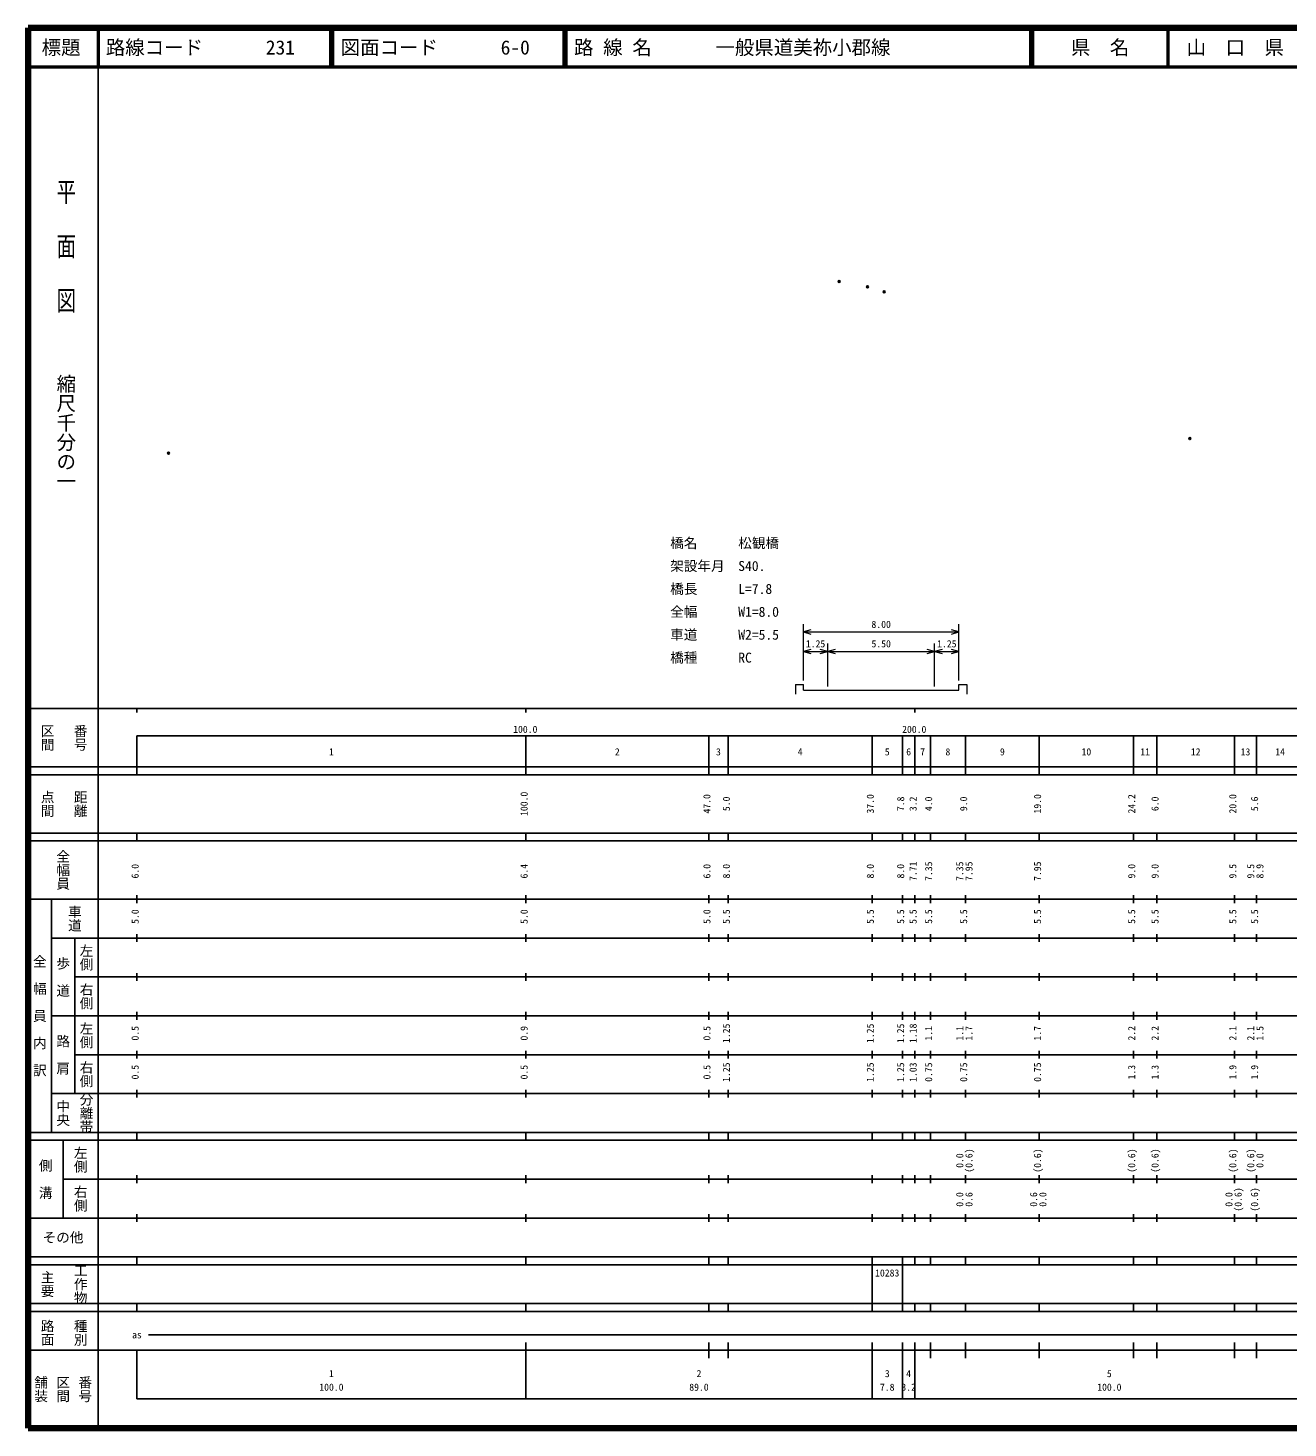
# Model space of a CAD drawing. Units: millimetres on the paper, with parts at other scales. Extents: x 40 to 680, y 20 to 380.
# Drawn here: x 40 to 363.9, y 20 to 380 of the extents above; entities that cross this region are included whole.
import ezdxf
from ezdxf.enums import TextEntityAlignment as Align

# ---------------------------------------------------------------- set-up
doc = ezdxf.new("R2010")
doc.units = ezdxf.units.MM
doc.header["$PDMODE"] = 32
doc.header["$PDSIZE"] = 0.5
doc.layers.add('S-OTRS', color=6, linetype='Continuous')
doc.layers.add('S-TTL-TXT', color=7, linetype='Continuous')
for name, color, linetype, lineweight in [('S-STR-HTXT', 7, 'Continuous', 13), ('S-TTL', 2, 'Continuous', 140), ('S-TTL-BAND', 7, 'Continuous', 25), ('S-TTL-LINE', 7, 'Continuous', 50)]:
    doc.layers.add(name, color=color, linetype=linetype, lineweight=lineweight)
doc.styles.add('@ＭＳ ゴシック', font='')
doc.styles.add('ＭＳ ゴシック', font='')
doc.styles.get('@ＭＳ ゴシック').set_extended_font_data('@MS Gothic')
doc.styles.get('ＭＳ ゴシック').set_extended_font_data('MS Gothic')

msp = doc.modelspace()

# ---------------------------------------------------------------- linework, layer by layer
at = {"layer": 'S-OTRS'}
for p in [(248.576, 314.809), (255.827, 313.462), (260.145, 312.158), (338.709, 274.411), (76.151, 270.688)]:
    msp.add_point(p, dxfattribs=at)
at = {"layer": 'S-STR-HTXT'}
for p, q in [((239.343, 212.188), (239.343, 226.688)), ((241.275, 225.206), (239.343, 224.688)), ((239.343, 224.688), (279.343, 224.688)), ((239.343, 224.688), (241.275, 224.171)), ((279.343, 224.688), (277.411, 225.206)), ((277.411, 224.171), (279.343, 224.688)), ((279.343, 212.188), (279.343, 226.688)), ((241.275, 220.206), (239.343, 219.688)), ((239.343, 219.688), (245.593, 219.688)), ((239.343, 219.688), (241.275, 219.171)), ((245.593, 219.688), (243.661, 220.206)), ((243.661, 219.171), (245.593, 219.688)), ((245.593, 210.688), (245.593, 221.688)), ((247.525, 220.206), (245.593, 219.688)), ((245.593, 219.688), (273.093, 219.688)), ((245.593, 219.688), (247.525, 219.171)), ((273.093, 219.688), (271.161, 220.206)), ((271.161, 219.171), (273.093, 219.688)), ((273.093, 210.688), (273.093, 221.688)), ((275.025, 220.206), (273.093, 219.688)), ((273.093, 219.688), (279.343, 219.688)), ((273.093, 219.688), (275.025, 219.171)), ((279.343, 219.688), (277.411, 220.206)), ((277.411, 219.171), (279.343, 219.688)), ((237.343, 211.188), (239.343, 211.188)), ((237.343, 211.188), (237.343, 208.688)), ((239.343, 209.688), (239.343, 211.188)), ((239.343, 209.688), (245.593, 209.688)), ((245.593, 209.688), (273.093, 209.688)), ((273.093, 209.688), (279.343, 209.688)), ((279.343, 209.688), (279.343, 211.188)), ((279.343, 211.188), (281.343, 211.188)), ((281.343, 211.188), (281.343, 208.688))]:
    msp.add_line(p, q, dxfattribs=at)
at = {"layer": 'S-TTL'}
for p, q in [((40, 380), (40, 20)), ((680, 380), (40, 380)), ((40, 20), (680, 20))]:
    msp.add_line(p, q, dxfattribs=at)
at = {"layer": 'S-TTL-BAND'}
for p, q in [((58, 370), (58, 20)), ((40, 205), (579, 205)), ((68, 205), (68, 204)), ((168, 205), (168, 204)), ((268, 205), (268, 204)), ((68, 198), (579, 198)), ((68, 198), (68, 188)), ((168, 188), (168, 198)), ((215, 188), (215, 198)), ((220, 188), (220, 198)), ((257, 188), (257, 198)), ((264.8, 188), (264.8, 198)), ((268, 188), (268, 198)), ((272, 188), (272, 198)), ((281, 188), (281, 198)), ((300, 188), (300, 198)), ((324.2, 188), (324.2, 198)), ((330.2, 188), (330.2, 198)), ((350.2, 188), (350.2, 198)), ((355.8, 188), (355.8, 198)), ((40, 190), (579, 190)), ((40, 188), (579, 188)), ((40, 173), (579, 173)), ((68, 171), (68, 173)), ((168, 171), (168, 173)), ((215, 171), (215, 173)), ((220, 171), (220, 173)), ((257, 171), (257, 173)), ((264.8, 171), (264.8, 173)), ((268, 171), (268, 173)), ((272, 171), (272, 173)), ((281, 171), (281, 173)), ((300, 171), (300, 173)), ((324.2, 171), (324.2, 173)), ((330.2, 171), (330.2, 173)), ((350.2, 171), (350.2, 173)), ((355.8, 171), (355.8, 173)), ((40, 171), (579, 171)), ((40, 156), (579, 156)), ((46, 96), (46, 156)), ((68, 155), (68, 157)), ((168, 155), (168, 157)), ((215, 155), (215, 157)), ((220, 155), (220, 157)), ((257, 155), (257, 157)), ((264.8, 155), (264.8, 157)), ((268, 155), (268, 157)), ((272, 155), (272, 157)), ((281, 155), (281, 157)), ((300, 155), (300, 157)), ((324.2, 155), (324.2, 157)), ((330.2, 155), (330.2, 157)), ((350.2, 155), (350.2, 157)), ((355.8, 155), (355.8, 157)), ((46, 146), (579, 146)), ((52, 146), (52, 106)), ((68, 145), (68, 147)), ((168, 145), (168, 147)), ((215, 145), (215, 147)), ((220, 145), (220, 147)), ((257, 145), (257, 147)), ((264.8, 145), (264.8, 147)), ((268, 145), (268, 147)), ((272, 145), (272, 147)), ((281, 145), (281, 147)), ((300, 145), (300, 147)), ((324.2, 145), (324.2, 147)), ((330.2, 145), (330.2, 147)), ((350.2, 145), (350.2, 147)), ((355.8, 145), (355.8, 147)), ((68, 135), (68, 137)), ((168, 135), (168, 137)), ((215, 135), (215, 137)), ((220, 135), (220, 137)), ((257, 135), (257, 137)), ((264.8, 135), (264.8, 137)), ((268, 135), (268, 137)), ((272, 135), (272, 137)), ((281, 135), (281, 137)), ((300, 135), (300, 137)), ((324.2, 135), (324.2, 137)), ((330.2, 135), (330.2, 137)), ((350.2, 135), (350.2, 137)), ((355.8, 135), (355.8, 137)), ((52, 136), (579, 136)), ((46, 126), (579, 126)), ((68, 125), (68, 127)), ((168, 125), (168, 127)), ((215, 125), (215, 127)), ((220, 125), (220, 127)), ((257, 125), (257, 127)), ((264.8, 125), (264.8, 127)), ((268, 125), (268, 127)), ((272, 125), (272, 127)), ((281, 125), (281, 127)), ((300, 125), (300, 127)), ((324.2, 125), (324.2, 127)), ((330.2, 125), (330.2, 127)), ((350.2, 125), (350.2, 127)), ((355.8, 125), (355.8, 127)), ((52, 116), (579, 116)), ((68, 115), (68, 117)), ((168, 115), (168, 117)), ((215, 115), (215, 117)), ((220, 115), (220, 117)), ((257, 115), (257, 117)), ((264.8, 115), (264.8, 117)), ((268, 115), (268, 117)), ((272, 115), (272, 117)), ((281, 115), (281, 117)), ((300, 115), (300, 117)), ((324.2, 115), (324.2, 117)), ((330.2, 115), (330.2, 117)), ((350.2, 115), (350.2, 117)), ((355.8, 115), (355.8, 117)), ((46, 106), (579, 106)), ((68, 105), (68, 107)), ((168, 105), (168, 107)), ((215, 105), (215, 107)), ((220, 105), (220, 107)), ((257, 105), (257, 107)), ((264.8, 105), (264.8, 107)), ((268, 105), (268, 107)), ((272, 105), (272, 107)), ((281, 105), (281, 107)), ((300, 105), (300, 107)), ((324.2, 105), (324.2, 107)), ((330.2, 105), (330.2, 107)), ((350.2, 105), (350.2, 107)), ((355.8, 105), (355.8, 107)), ((40, 96), (579, 96)), ((40, 94), (579, 94)), ((49, 94), (49, 74)), ((68, 94), (68, 96)), ((168, 94), (168, 96)), ((215, 94), (215, 96)), ((220, 94), (220, 96)), ((257, 94), (257, 96)), ((264.8, 94), (264.8, 96)), ((268, 94), (268, 96)), ((272, 94), (272, 96)), ((281, 94), (281, 96)), ((300, 94), (300, 96)), ((324.2, 94), (324.2, 96)), ((330.2, 94), (330.2, 96)), ((350.2, 94), (350.2, 96)), ((355.8, 94), (355.8, 96)), ((49, 84), (579, 84)), ((68, 83), (68, 85)), ((168, 83), (168, 85)), ((215, 83), (215, 85)), ((220, 83), (220, 85)), ((257, 83), (257, 85)), ((264.8, 83), (264.8, 85)), ((268, 83), (268, 85)), ((272, 83), (272, 85)), ((281, 83), (281, 85)), ((300, 83), (300, 85)), ((324.2, 83), (324.2, 85)), ((330.2, 83), (330.2, 85)), ((350.2, 83), (350.2, 85)), ((355.8, 83), (355.8, 85)), ((40, 74), (579, 74)), ((68, 73), (68, 75)), ((168, 73), (168, 75)), ((215, 73), (215, 75)), ((220, 73), (220, 75)), ((257, 73), (257, 75)), ((264.8, 73), (264.8, 75)), ((268, 73), (268, 75)), ((272, 73), (272, 75)), ((281, 73), (281, 75)), ((300, 73), (300, 75)), ((324.2, 73), (324.2, 75)), ((330.2, 73), (330.2, 75)), ((350.2, 73), (350.2, 75)), ((355.8, 73), (355.8, 75)), ((40, 64), (579, 64)), ((40, 62), (579, 62)), ((68, 62), (68, 64)), ((168, 62), (168, 64)), ((215, 62), (215, 64)), ((220, 62), (220, 64)), ((257, 62), (257, 64)), ((257, 52), (257, 62)), ((264.8, 62), (264.8, 64)), ((264.8, 52), (264.8, 62)), ((268, 62), (268, 64)), ((272, 62), (272, 64)), ((281, 62), (281, 64)), ((300, 62), (300, 64)), ((324.2, 62), (324.2, 64)), ((330.2, 62), (330.2, 64)), ((350.2, 62), (350.2, 64)), ((355.8, 62), (355.8, 64)), ((40, 52), (579, 52)), ((68, 50), (68, 52)), ((168, 50), (168, 52)), ((215, 50), (215, 52)), ((220, 50), (220, 52)), ((257, 50), (257, 52)), ((264.8, 50), (264.8, 52)), ((268, 50), (268, 52)), ((272, 50), (272, 52)), ((281, 50), (281, 52)), ((300, 50), (300, 52)), ((324.2, 50), (324.2, 52)), ((330.2, 50), (330.2, 52)), ((350.2, 50), (350.2, 52)), ((355.8, 50), (355.8, 52)), ((40, 50), (579, 50)), ((71, 44), (563, 44)), ((40, 40), (579, 40)), ((68, 40), (68, 27.5)), ((168, 27.5), (168, 42)), ((215, 38), (215, 42)), ((220, 38), (220, 42)), ((257, 27.5), (257, 42)), ((264.8, 27.5), (264.8, 42)), ((268, 27.5), (268, 42)), ((272, 38), (272, 42)), ((281, 38), (281, 42)), ((300, 38), (300, 42)), ((324.2, 38), (324.2, 42)), ((330.2, 38), (330.2, 42)), ((350.2, 38), (350.2, 42)), ((355.8, 38), (355.8, 42)), ((68, 27.5), (579, 27.5))]:
    msp.add_line(p, q, dxfattribs=at)
at = {"layer": 'S-TTL-LINE'}
for p, q in [((58, 380), (58, 370)), ((117.75, 380), (117.75, 370)), ((118.25, 380), (118.25, 370)), ((177.75, 380), (177.75, 370)), ((178.25, 380), (178.25, 370)), ((297.75, 380), (297.75, 370)), ((298.25, 380), (298.25, 370)), ((333, 380), (333, 370)), ((40, 370), (680, 370))]:
    msp.add_line(p, q, dxfattribs=at)

# ---------------------------------------------------------------- texts
at = {"layer": 'S-STR-HTXT', "style": 'ＭＳ ゴシック'}
for s, p in [('橋名\u3000\u3000\u3000松観橋', (205.095, 245.502)), ('架設年月\u3000S40.', (205.095, 239.611)), ('橋長\u3000\u3000\u3000L=7.8', (205.095, 233.72)), ('全幅\u3000\u3000\u3000W1=8.0', (205.095, 227.829)), ('車道\u3000\u3000\u3000W2=5.5', (205.095, 221.938)), ('橋種\u3000\u3000\u3000RC', (205.095, 216.047))]:
    msp.add_text(s, height=2.566, dxfattribs=at).set_placement(p, align=Align.BOTTOM_LEFT)
for s, p in [('8.00', (259.343, 225.188)), ('1.25', (242.468, 220.188)), ('5.50', (259.343, 220.188)), ('1.25', (276.218, 220.188))]:
    msp.add_text(s, height=1.833, dxfattribs=at).set_placement(p, align=Align.BOTTOM_CENTER)
at = {"layer": 'S-TTL-BAND', "style": '@ＭＳ ゴシック', "width": 1.4}
msp.add_text('平  面  図', height=3.666, rotation=270, dxfattribs=at).set_placement((49.777, 306.475), align=Align.MIDDLE_RIGHT)
at = {"layer": 'S-TTL-BAND', "style": '@ＭＳ ゴシック'}
msp.add_text('縮尺千分の一', height=3.666, rotation=270, dxfattribs=at).set_placement((49.777, 261.03), align=Align.MIDDLE_RIGHT)
for s, p in [('区間', (45, 197.5)), ('番号', (53.5, 197.5)), ('点間', (45, 180.5)), ('距離', (53.5, 180.5)), ('全幅員', (49, 163.5)), ('車道', (52, 151)), ('左側', (55, 141)), ('全\u3000幅\u3000員\u3000内\u3000訳', (43, 126)), ('歩\u3000道', (49, 136)), ('右側', (55, 131)), ('左側', (55, 121)), ('路\u3000肩', (49, 116)), ('右側', (55, 111)), ('分離帯', (55, 101)), ('中央', (49, 101)), ('左側', (53.5, 89)), ('側\u3000溝', (44.5, 84)), ('右側', (53.5, 79)), ('工作物', (53.5, 57)), ('主要', (45, 57)), ('路面', (45, 44.5)), ('種別', (53.5, 44.5)), ('舗装', (43.333, 30)), ('区間', (49, 30)), ('番号', (54.667, 30))]:
    msp.add_text(s, height=2.566, rotation=270, dxfattribs=at).set_placement(p, align=Align.MIDDLE_CENTER)
at = {"layer": 'S-TTL-BAND', "style": 'ＭＳ ゴシック'}
for s, p in [('100.0', (167.844, 198.195)), ('200.0', (267.844, 198.195)), ('1', (118, 192.405)), ('2', (191.5, 192.405)), ('3', (217.5, 192.405)), ('4', (238.5, 192.405)), ('5', (260.9, 192.405)), ('6', (266.4, 192.405)), ('7', (270, 192.405)), ('8', (276.5, 192.405)), ('9', (290.5, 192.405)), ('10', (312.1, 192.405)), ('11', (327.2, 192.405)), ('12', (340.2, 192.405)), ('13', (353, 192.405)), ('14', (361.9, 192.405)), ('as', (68, 42.5)), ('1', (118, 32.523)), ('2', (212.5, 32.523)), ('3', (260.9, 32.523)), ('4', (266.4, 32.523)), ('5', (318, 32.523)), ('100.0', (118, 29.033)), ('89.0', (212.5, 29.033)), ('7.8', (260.9, 29.033)), ('3.2', (266.4, 29.033)), ('100.0', (318, 29.033))]:
    msp.add_text(s, height=1.833, dxfattribs=at).set_placement(p, align=Align.BOTTOM_CENTER)
for s, p in [('100.0', (169, 180.5)), ('47.0', (216, 180.5)), ('5.0', (221, 180.5)), ('37.0', (258, 180.5)), ('7.8', (265.8, 180.5)), ('3.2', (269, 180.5)), ('4.0', (273, 180.5)), ('9.0', (282, 180.5)), ('19.0', (301, 180.5)), ('24.2', (325.2, 180.5)), ('6.0', (331.2, 180.5)), ('20.0', (351.2, 180.5)), ('5.6', (356.8, 180.5)), ('6.0', (69, 163.174)), ('6.4', (169, 163.174)), ('6.0', (216, 163.174)), ('8.0', (221, 163.174)), ('8.0', (258, 163.174)), ('8.0', (265.8, 163.174)), ('7.71', (269, 163.174)), ('7.35', (273, 163.174)), ('7.35', (281, 163.174)), ('7.95', (283.37, 163.174)), ('7.95', (301, 163.174)), ('9.0', (325.2, 163.174)), ('9.0', (331.2, 163.174)), ('9.5', (351.2, 163.174)), ('9.5', (355.8, 163.174)), ('8.9', (358.17, 163.174)), ('5.0', (69, 151.5)), ('5.0', (169, 151.5)), ('5.0', (216, 151.5)), ('5.5', (221, 151.5)), ('5.5', (258, 151.5)), ('5.5', (265.8, 151.5)), ('5.5', (269, 151.5)), ('5.5', (273, 151.5)), ('5.5', (282, 151.5)), ('5.5', (301, 151.5)), ('5.5', (325.2, 151.5)), ('5.5', (331.2, 151.5)), ('5.5', (351.2, 151.5)), ('5.5', (356.8, 151.5)), ('0.5', (69, 121.5)), ('0.9', (169, 121.5)), ('0.5', (216, 121.5)), ('1.25', (221, 121.5)), ('1.25', (258, 121.5)), ('1.25', (265.8, 121.5)), ('1.18', (269, 121.5)), ('1.1', (273, 121.5)), ('1.1', (281, 121.5)), ('1.7', (283.37, 121.5)), ('1.7', (301, 121.5)), ('2.2', (325.2, 121.5)), ('2.2', (331.2, 121.5)), ('2.1', (351.2, 121.5)), ('2.1', (355.8, 121.5)), ('1.5', (358.17, 121.5)), ('0.5', (69, 111.5)), ('0.5', (169, 111.5)), ('0.5', (216, 111.5)), ('1.25', (221, 111.5)), ('1.25', (258, 111.5)), ('1.25', (265.8, 111.5)), ('1.03', (269, 111.5)), ('0.75', (273, 111.5)), ('0.75', (282, 111.5)), ('0.75', (301, 111.5)), ('1.3', (325.2, 111.5)), ('1.3', (331.2, 111.5)), ('1.9', (351.2, 111.5)), ('1.9', (356.8, 111.5)), ('0.0', (281, 88.764)), ('(0.6)', (283.37, 88.764)), ('(0.6)', (301, 88.764)), ('(0.6)', (325.2, 88.764)), ('(0.6)', (331.2, 88.764)), ('(0.6)', (351.2, 88.764)), ('(0.6)', (355.8, 88.764)), ('0.0', (358.17, 88.764)), ('0.0', (281, 78.764)), ('0.6', (283.37, 78.764)), ('0.6', (300, 78.764)), ('0.0', (302.37, 78.764)), ('0.0', (350.2, 78.764)), ('(0.6)', (352.57, 78.764)), ('(0.6)', (356.8, 78.764))]:
    msp.add_text(s, height=1.833, rotation=90, dxfattribs=at).set_placement(p, align=Align.BOTTOM_CENTER)
msp.add_text('その他', height=2.566, dxfattribs=at).set_placement((49, 69), align=Align.MIDDLE_CENTER)
msp.add_text('10283', height=1.833, dxfattribs=at).set_placement((257.775, 58.405), align=Align.BOTTOM_LEFT)
at = {"layer": 'S-TTL-TXT', "style": 'ＭＳ ゴシック'}
for s, p in [('標題', (48.5, 375)), ('県\u3000名', (315.625, 375)), ('山\u3000口\u3000県', (350.375, 375))]:
    msp.add_text(s, height=3.666, dxfattribs=at).set_placement(p, align=Align.MIDDLE_CENTER)
for s, p in [('路線コード', (60, 375)), ('231', (101.142, 375)), ('図面コード', (120.38, 375)), ('6-0', (161.521, 375)), ('路 線 名', (180.38, 375)), ('一般県道美祢小郡線', (216.734, 375))]:
    msp.add_text(s, height=3.666, dxfattribs=at).set_placement(p, align=Align.MIDDLE_LEFT)

doc.saveas('drawing.dxf')
